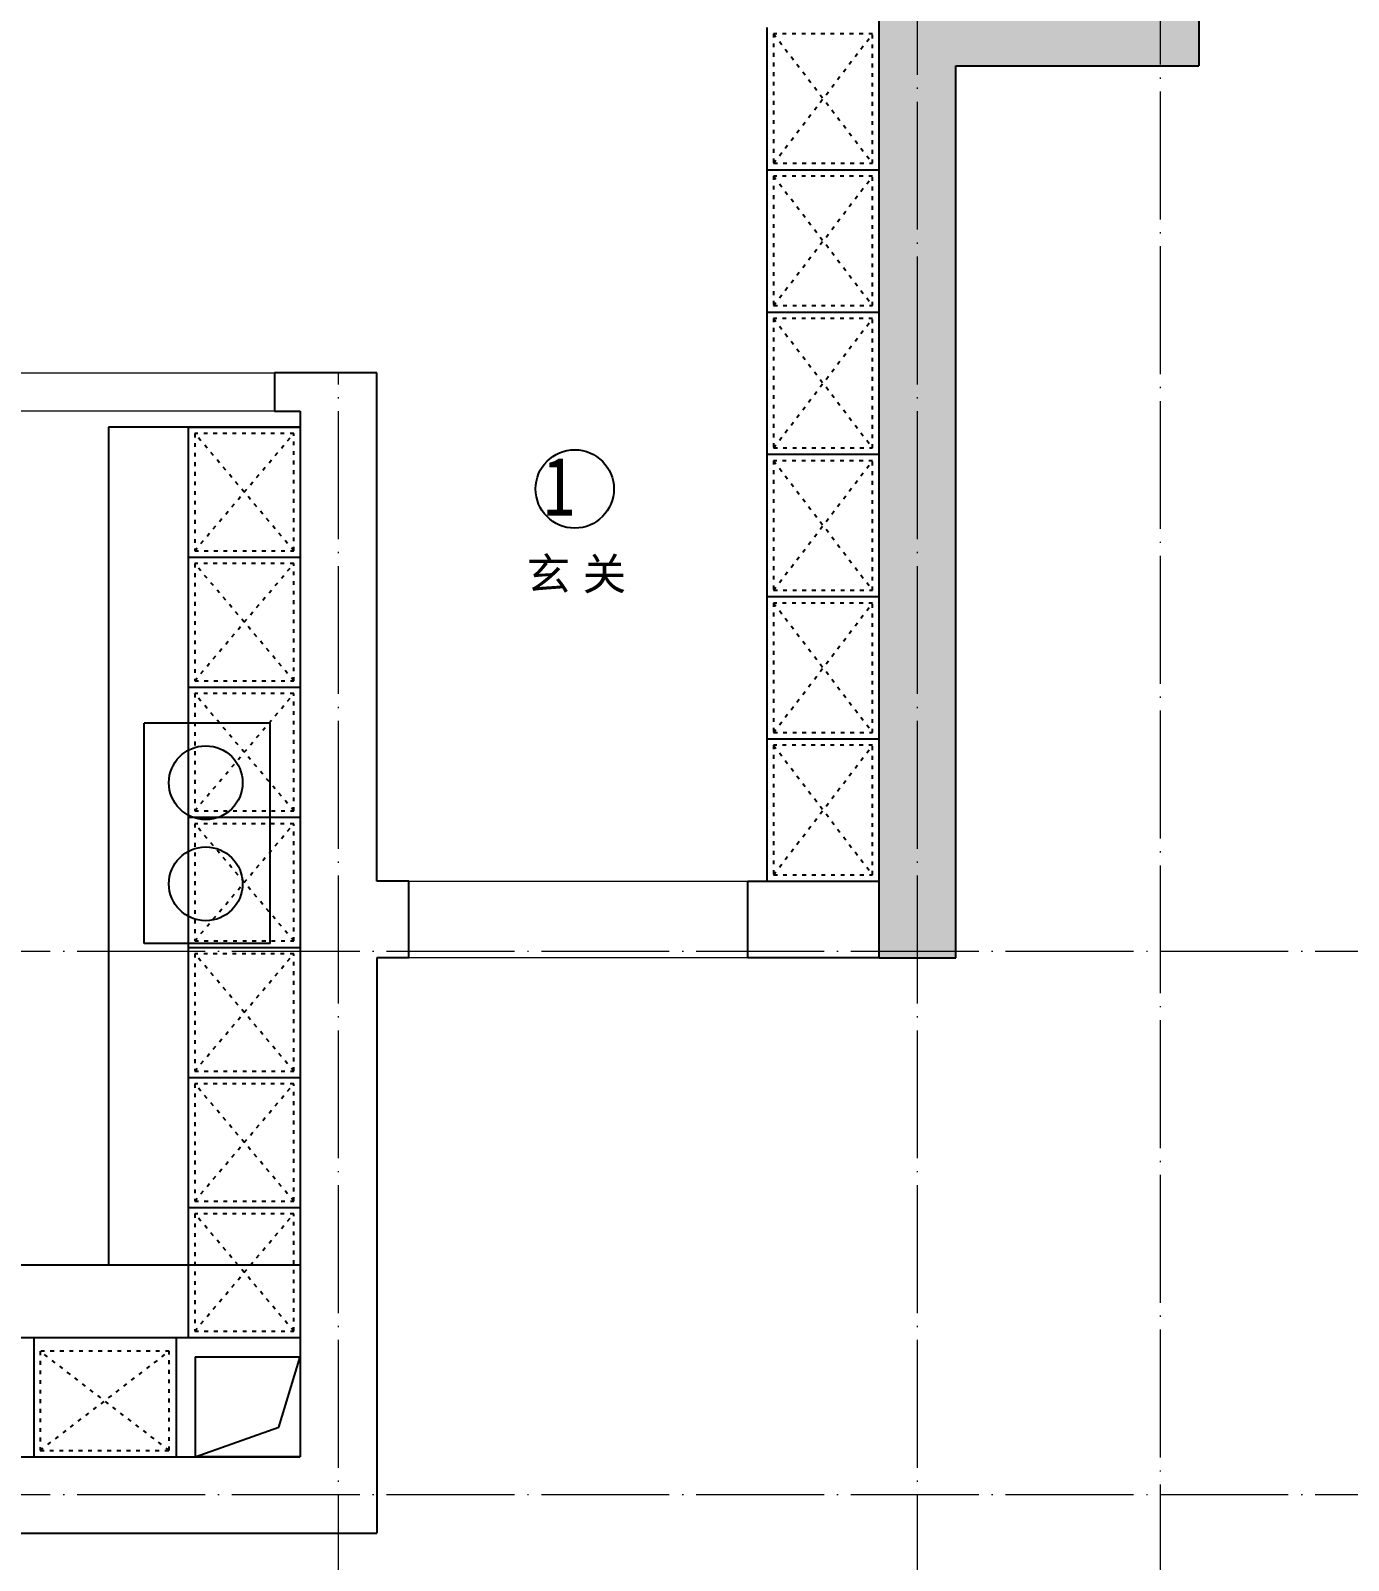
# Model space of a CAD drawing. Header units: inches. Extents: x -50945 to 250244, y -404780 to 18493.
# Drawn here: x 110085 to 114207, y -329924 to -325140 of the extents above; entities that cross this region are included whole.
import ezdxf

# ---------------------------------------------------------------- set-up
doc = ezdxf.new("R2010")
doc.units = ezdxf.units.IN
doc.header["$MEASUREMENT"] = 0
doc.linetypes.add('ACAD_ISO03W100', pattern=[30, 12, -18])
doc.linetypes.add('DOTE', pattern=[2.42, 2, -0.2, 0.02, -0.2])
for name, color, linetype in [('D-ARCHI', 250, 'Continuous'), ('EVH 立面填充', 8, 'Continuous'), ('IBS-182-原建筑非承重墙', 150, 'Continuous'), ('IBS-200-原建筑承重墙柱', 200, 'Continuous'), ('IDS-040-固定高家具', 40, 'Continuous'), ('IFF-31-卫浴洁具', 31, 'Continuous'), ('IFF-51-活动家具', 51, 'Continuous'), ('房间编号', 50, 'Continuous')]:
    doc.layers.add(name, color=color, linetype=linetype)
doc.layers.add('门', color=65, linetype='Continuous', lineweight=13)
doc.styles.add('ARI', font='', dxfattribs={"width": 0.8, "height": 200})
doc.styles.add('MtXpl_Arial_Unicode_', font='Arial Unicode.ttf')
doc.styles.get('ARI').set_extended_font_data('SimSun')

msp = doc.modelspace()

# ---------------------------------------------------------------- hatches: boundary and pattern name
at = {"layer": 'EVH 立面填充'}
h = msp.add_hatch(color=256, dxfattribs=at)
h.dxf.hatch_style = 1
h.paths.add_polyline_path([(112978.67, -325250.4), (113738.67, -325250.4), (113738.67, -325010.4), (112738.67, -325010.4), (112738.67, -328040.4), (112978.67, -328040.4)])

# ---------------------------------------------------------------- linework, layer by layer
for p in [(112388.67, -325575.4), (112388.67, -326020.4), (112388.67, -326465.4), (112388.67, -326910.4), (112388.67, -327355.4)]:
    msp.add_point(p)
at = {"layer": 'D-ARCHI', "color": 251, "linetype": 'DOTE', "lineweight": 5, "ltscale": 200}
for p, q in [((113618.67, -331538.73), (113618.67, -317590.16)), ((112858.67, -332538.73), (112858.67, -325010.4)), ((111048.37, -332538.73), (111048.37, -326210.4)), ((116438.67, -328020.4), (96111.41, -328020.4)), ((116438.67, -329718.73), (96111.41, -329718.73))]:
    msp.add_line(p, q, dxfattribs=at)
at = {"layer": 'IBS-182-原建筑非承重墙'}
for p, q in [((111168.37, -326210.4), (110848.37, -326210.4)), ((110848.37, -326210.4), (110848.37, -326330.4)), ((111168.37, -327800.4), (111168.37, -326210.4)), ((110848.37, -326330.4), (110928.37, -326330.4)), ((110928.37, -326330.4), (110928.37, -329600.4)), ((111268.37, -327800.4), (111168.37, -327800.4)), ((111268.37, -328040.4), (111268.37, -327800.4)), ((112328.67, -328040.4), (112328.67, -327800.4)), ((112328.67, -327800.4), (112738.67, -327800.4)), ((111268.37, -328040.4), (111168.37, -328040.4)), ((111168.37, -328040.4), (111168.37, -329838.73)), ((112738.67, -328040.4), (112328.67, -328040.4)), ((110540.13, -329227.41), (110540.13, -329600.4)), ((110540.13, -329227.41), (110928.37, -329227.41)), ((110600.13, -329287.41), (110600.13, -329600.4)), ((110600.13, -329287.41), (110928.37, -329287.41)), ((110861.84, -329507.82), (110928.37, -329287.41)), ((110600.13, -329600.4), (110861.84, -329507.82)), ((109128.37, -329600.4), (110928.37, -329600.4)), ((110928.37, -329600.4), (110600.13, -329600.4)), ((109128.37, -329838.73), (111168.37, -329838.73))]:
    msp.add_line(p, q, dxfattribs=at)
at = {"layer": 'IBS-200-原建筑承重墙柱', "ltscale": 0.02}
for p, q in [((112738.67, -328040.4), (112738.67, -325010.4)), ((113738.67, -325010.4), (113738.67, -325250.4)), ((112978.67, -328040.4), (112978.67, -325250.4)), ((112978.67, -325250.4), (113738.67, -325250.4)), ((112738.67, -328040.4), (112978.67, -328040.4))]:
    msp.add_line(p, q, dxfattribs=at)
at = {"layer": 'IDS-040-固定高家具'}
for p, q in [((112388.67, -327800.4), (112388.67, -325130.4)), ((112388.67, -325575.4), (112738.67, -325575.4)), ((112388.67, -326020.4), (112738.67, -326020.4)), ((110578.37, -326380.4), (110578.37, -329227.41)), ((110578.37, -326380.4), (110928.37, -326380.4)), ((112388.67, -326465.4), (112738.67, -326465.4)), ((110578.37, -326787.12), (110928.37, -326787.12)), ((112388.67, -326910.4), (112738.67, -326910.4)), ((110578.37, -327193.83), (110928.37, -327193.83)), ((112388.67, -327355.4), (112738.67, -327355.4)), ((110578.37, -327600.55), (110928.37, -327600.55)), ((110578.37, -328007.26), (110928.37, -328007.26)), ((110578.37, -328413.98), (110928.37, -328413.98)), ((110578.37, -328820.69), (110928.37, -328820.69)), ((109128.37, -329227.41), (110540.13, -329227.41)), ((110095.04, -329227.41), (110095.04, -329600.4))]:
    msp.add_line(p, q, dxfattribs=at)
at = {"layer": 'IDS-040-固定高家具', "linetype": 'ACAD_ISO03W100'}
for p, q in [((112408.67, -325555.4), (112718.67, -325150.4)), ((112408.67, -325150.4), (112718.67, -325555.4)), ((112408.67, -326000.4), (112718.67, -325595.4)), ((112408.67, -325595.4), (112718.67, -326000.4)), ((112408.67, -326445.4), (112718.67, -326040.4)), ((112408.67, -326040.4), (112718.67, -326445.4)), ((110598.37, -326767.12), (110908.37, -326400.4)), ((110908.37, -326767.12), (110598.37, -326400.4)), ((112408.67, -326890.4), (112718.67, -326485.4)), ((112408.67, -326485.4), (112718.67, -326890.4)), ((110598.37, -327173.83), (110908.37, -326807.12)), ((110908.37, -327173.83), (110598.37, -326807.12)), ((112408.67, -327335.4), (112718.67, -326930.4)), ((112408.67, -326930.4), (112718.67, -327335.4)), ((110598.37, -327580.55), (110908.37, -327213.83)), ((110908.37, -327580.55), (110598.37, -327213.83)), ((112408.67, -327780.4), (112718.67, -327375.4)), ((112408.67, -327375.4), (112718.67, -327780.4)), ((110598.37, -327987.26), (110908.37, -327620.55)), ((110908.37, -327987.26), (110598.37, -327620.55)), ((110598.37, -328393.98), (110908.37, -328027.26)), ((110908.37, -328393.98), (110598.37, -328027.26)), ((110598.37, -328800.69), (110908.37, -328433.98)), ((110908.37, -328800.69), (110598.37, -328433.98)), ((110598.37, -329207.41), (110908.37, -328840.69)), ((110908.37, -329207.41), (110598.37, -328840.69)), ((110115.04, -329580.4), (110518.71, -329270.4)), ((110518.71, -329580.4), (110115.04, -329270.4))]:
    msp.add_line(p, q, dxfattribs=at)
for points in [[(112408.67, -325555.4), (112718.67, -325555.4), (112718.67, -325150.4), (112408.67, -325150.4)], [(112408.67, -326000.4), (112718.67, -326000.4), (112718.67, -325595.4), (112408.67, -325595.4)], [(112408.67, -326445.4), (112718.67, -326445.4), (112718.67, -326040.4), (112408.67, -326040.4)], [(110598.37, -326767.12), (110908.37, -326767.12), (110908.37, -326400.4), (110598.37, -326400.4)], [(112408.67, -326890.4), (112718.67, -326890.4), (112718.67, -326485.4), (112408.67, -326485.4)], [(110598.37, -327173.83), (110908.37, -327173.83), (110908.37, -326807.12), (110598.37, -326807.12)], [(112408.67, -327335.4), (112718.67, -327335.4), (112718.67, -326930.4), (112408.67, -326930.4)], [(110598.37, -327580.55), (110908.37, -327580.55), (110908.37, -327213.83), (110598.37, -327213.83)], [(112408.67, -327780.4), (112718.67, -327780.4), (112718.67, -327375.4), (112408.67, -327375.4)], [(110598.37, -327987.26), (110908.37, -327987.26), (110908.37, -327620.55), (110598.37, -327620.55)], [(110598.37, -328393.98), (110908.37, -328393.98), (110908.37, -328027.26), (110598.37, -328027.26)], [(110598.37, -328800.69), (110908.37, -328800.69), (110908.37, -328433.98), (110598.37, -328433.98)], [(110598.37, -329207.41), (110908.37, -329207.41), (110908.37, -328840.69), (110598.37, -328840.69)], [(110115.04, -329580.4), (110518.71, -329580.4), (110518.71, -329270.4), (110115.04, -329270.4)]]:
    msp.add_lwpolyline(points, close=True, dxfattribs=at)
at = {"layer": 'IFF-31-卫浴洁具', "ltscale": 0.02}
for p, q in [((110834.19, -327306.02), (110440.49, -327306.02)), ((110440.49, -327994.99), (110440.49, -327306.02)), ((110834.19, -327994.99), (110834.19, -327306.02)), ((110834.19, -327994.99), (110440.49, -327994.99))]:
    msp.add_line(p, q, dxfattribs=at)
for centre in [(110632.86, -327492.36, 0), (110632.86, -327808.65, 0)]:
    msp.add_circle(centre, 115.29, dxfattribs=at)
at = {"layer": 'IFF-51-活动家具'}
for p, q in [((110328.37, -326380.4), (110328.37, -329000.4)), ((110928.37, -326380.4), (110328.37, -326380.4)), ((109128.37, -329000.4), (110328.37, -329000.4)), ((110328.37, -329000.4), (110928.37, -329000.4))]:
    msp.add_line(p, q, dxfattribs=at)
at = {"layer": '房间编号'}
msp.add_circle((111786.94, -326573.77), 122.5, dxfattribs=at)
at = {"layer": '门', "color": 8, "lineweight": 5}
for points in [[(109268.37, -326210.4), (110848.37, -326210.4), (110848.37, -326330.4), (109268.37, -326330.4)], [(111268.37, -327800.4), (112328.67, -327800.4), (112328.67, -328040.4), (111268.37, -328040.4)]]:
    msp.add_lwpolyline(points, close=True, dxfattribs=at)

# ---------------------------------------------------------------- texts
at = {"layer": '房间编号', "color": 8, "style": 'MtXpl_Arial_Unicode_'}
msp.add_text('玄 关', height=100, dxfattribs=at).set_placement((111636.34, -326889.53))
at = {"layer": '房间编号', "insert": (111787.81, -326473.51), "char_height": 183.75, "width": 2606.4647, "attachment_point": 3, "style": 'ARI'}
msp.add_mtext('1', dxfattribs=at)

doc.saveas('drawing.dxf')
